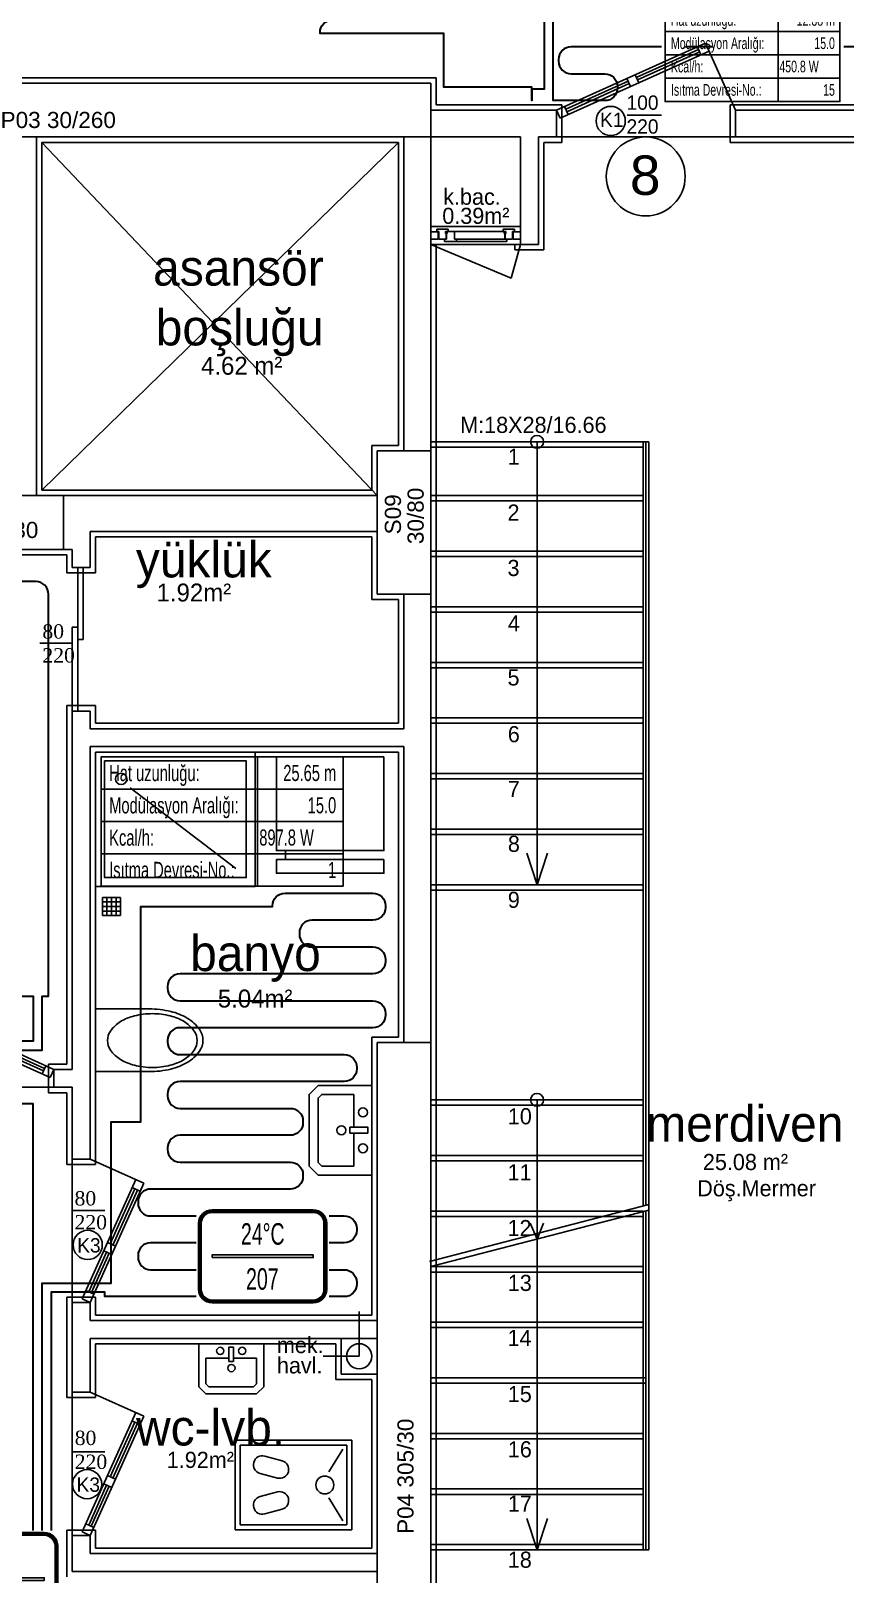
# Model space of a CAD drawing. Header units: centimetres. Extents: x 252602 to 265542, y -444050 to -441150.
# Drawn here: x 257305 to 257759, y -442857 to -441997 of the extents above; entities that cross this region are included whole.
import ezdxf
from ezdxf.enums import TextEntityAlignment as Align

# ---------------------------------------------------------------- set-up
doc = ezdxf.new("R2010")
doc.units = ezdxf.units.CM
for name, color, linetype in [('ROTAS-ISITMA-ETIKET', 2, 'Continuous'), ('ROTAS-ISITMA-MAHAL-ETIKET', 2, 'Continuous'), ('ROTAS-MIMARI', 8, 'Continuous'), ('ROTAS-MIMARI-YAZI', 8, 'Continuous')]:
    doc.layers.add(name, color=color, linetype=linetype)
doc.layers.add('ROTAS-ISITMA-PEX', color=1, linetype='Continuous', lineweight=30)
doc.styles.add('arial_1_18', font='arial.ttf', dxfattribs={"height": 0.2})
doc.styles.add('ROTAS-YAZI', font='arial.ttf')

# ---------------------------------------------------------------- blocks, each defined once
blk = doc.blocks.new('ROTAS-YI-MAHAL')
at = {"color": 2, "extrusion": (0, 0, -1)}
for points in [[(35.71, -18.44), (35.71, 18.44, 0.414214), (28.21, 25.94), (-28.21, 25.94, 0.414214), (-35.71, 18.44), (-35.71, -18.44, 0.414214), (-28.21, -25.94), (28.21, -25.94, 0.414214)], [(34.21, -18.44), (34.21, 18.44, 0.414214), (28.21, 24.44), (-28.21, 24.44, 0.414214), (-34.21, 18.44), (-34.21, -18.44, 0.414214), (-28.21, -24.44), (28.21, -24.44, 0.414214)]]:
    blk.add_lwpolyline(points, format="xyb", close=True, dxfattribs=at)
at = {"color": 4, "extrusion": (0, 0, -1)}
for points in [[(35.21, -18.44), (35.21, 18.44, 0.414214), (28.21, 25.44), (-28.21, 25.44, 0.414214), (-35.21, 18.44), (-35.21, -18.44, 0.414214), (-28.21, -25.44), (28.21, -25.44, 0.414214)], [(34.71, -18.44), (34.71, 18.44, 0.414214), (28.21, 24.94), (-28.21, 24.94, 0.414214), (-34.71, 18.44), (-34.71, -18.44, 0.414214), (-28.21, -24.94), (28.21, -24.94, 0.414214)]]:
    blk.add_lwpolyline(points, format="xyb", close=True, dxfattribs=at)
at = {"color": 2, "extrusion": (0, 0, -1)}
blk.add_lwpolyline([(28.21, -0.75), (-28.21, -0.75), (-28.21, 0.75), (28.21, 0.75)], close=True, dxfattribs=at)
at = {"color": 4, "style": 'ROTAS-YAZI', "width": 0.65}
blk.add_attdef('DERECE', (-12.12, 6.47), '', height=12, dxfattribs=at)
at = {"color": 2, "style": 'ROTAS-YAZI', "width": 0.65, "flags": 1}
for tag in ['ALAN', 'MAHAL']:
    blk.add_attdef(tag, (0, 0), '', height=5, dxfattribs=at)
at = {"color": 1, "style": 'ROTAS-YAZI', "width": 0.65}
blk.add_attdef('NO', (-9.26, -18.64), '', height=12, dxfattribs=at)
blk = doc.blocks.new('ROTAS-YI-ETIKET')
at = {"color": 2}
for p, q in [((96.87, 0), (96.87, -80)), ((0, -20), (150, -20)), ((0, -40), (150, -40)), ((0, -60), (150, -60))]:
    blk.add_line(p, q, dxfattribs=at)
at = {"color": 2, "extrusion": (0, 0, -1)}
blk.add_lwpolyline([(-150, 0), (-150, -80), (0, -80), (0, 0)], close=True, dxfattribs=at)
at = {"color": 2, "style": 'ROTAS-YAZI', "width": 0.65}
for s, p in [('Hat uzunluğu:', (5, -10)), ('Modülasyon Aralığı:', (5, -30)), ('Kcal/h:', (5, -50)), ('Isıtma Devresi-No.:', (5, -70))]:
    blk.add_text(s, height=10, dxfattribs=at).set_placement(p, align=Align.MIDDLE_LEFT)
at = {"color": 2, "style": 'ROTAS-YAZI', "width": 0.65, "flags": 1}
for tag in ['ALAN', 'NO', 'DERECE', 'BORU', 'MAHAL']:
    blk.add_attdef(tag, (0, 0), '', height=5, dxfattribs=at)
at = {"color": 2, "style": 'ROTAS-YAZI', "width": 0.65}
for tag, p in [('UZ', (145.7, -14.93)), ('AR', (145.7, -34.94)), ('NO1', (145.7, -75.02))]:
    blk.add_attdef(tag, text='', height=10, dxfattribs=at).set_placement(p, align=Align.RIGHT)
blk.add_attdef('YER', (98.01, -54.93), '', height=10, dxfattribs=at)

msp = doc.modelspace()

# ---------------------------------------------------------------- linework, layer by layer
at = {"layer": 'ROTAS-ISITMA-PEX'}
for points in [[(257461, -441894), (257461, -441989), (257591, -441989), (257591, -442029), (257584.11, -442029), (257584.11, -442035.5), (257584.11, -442028), (257535.11, -442028), (257535.11, -441998), (257466, -441998), (257466, -441997.5, -0.414214), (257473, -441990.5), (257766.89, -441990.5, -0.414214)], [(257766.89, -442005.5), (257606.11, -442005.5, 0.414214), (257599.11, -442012.5), (257599.11, -442013.5, 0.414214), (257606.11, -442020.5), (257624.89, -442020.5, -0.414214), (257631.89, -442027.5), (257631.89, -442028.5, -0.414214), (257624.89, -442035.5), (257599.11, -442035.5), (257596, -442035.5), (257596, -441984), (257466, -441984), (257466, -441894)], [(257251, -442565), (257311, -442565), (257311, -442535), (257314.58, -442535), (257314.58, -442528.75), (257314.58, -442310.75, 0.414214), (257307.58, -442303.75), (256886.5, -442303.75, 0.414214)], [(257311, -442890), (257311, -442695), (257349.5, -442695), (257349.5, -442687.5), (257349.5, -442605), (257365.96, -442605), (257365.96, -442485), (257439.5, -442485), (257439.5, -442484.5, -0.414214), (257446.5, -442477.5), (257495.5, -442477.5, -0.414214), (257502.5, -442484.5), (257502.5, -442485.5, -0.414214), (257495.5, -442492.5), (257461.5, -442492.5, 0.414214), (257454.5, -442499.5), (257454.5, -442500.5, 0.414214), (257461.5, -442507.5), (257495.5, -442507.5, -0.414214), (257502.5, -442514.5), (257502.5, -442515.5, -0.414214), (257495.5, -442522.5), (257387.96, -442522.5, 0.414214), (257380.96, -442529.5), (257380.96, -442530.5, 0.414214), (257387.96, -442537.5), (257495.5, -442537.5, -0.414214), (257502.5, -442544.5), (257502.5, -442545.5, -0.414214), (257495.5, -442552.5), (257387.96, -442552.5, 0.414214), (257380.96, -442559.5), (257380.96, -442560.5, 0.414214), (257387.96, -442567.5), (257479.5, -442567.5, -0.414214), (257486.5, -442574.5), (257486.5, -442575.5, -0.414214), (257479.5, -442582.5), (257387.96, -442582.5, 0.414214), (257380.96, -442589.5), (257380.96, -442590.5, 0.414214), (257387.96, -442597.5), (257449.5, -442597.5, -0.414214), (257456.5, -442604.5), (257456.5, -442605.5, -0.414214), (257449.5, -442612.5), (257387.96, -442612.5, 0.414214), (257380.96, -442619.5), (257380.96, -442620.5, 0.414214), (257387.96, -442627.5), (257449.5, -442627.5, -0.414214), (257456.5, -442634.5), (257456.5, -442635.5, -0.414214), (257449.5, -442642.5), (257371.5, -442642.5, 0.414214), (257364.5, -442649.5), (257364.5, -442650.5, 0.414214), (257371.5, -442657.5), (257479.5, -442657.5, -0.414214), (257486.5, -442664.5), (257486.5, -442665.5, -0.414214), (257479.5, -442672.5), (257371.5, -442672.5, 0.414214), (257364.5, -442679.5), (257364.5, -442680.5, 0.414214), (257371.5, -442687.5), (257479.5, -442687.5, -0.414214), (257486.5, -442694.5), (257486.5, -442695.5, -0.414214), (257479.5, -442702.5), (257364.5, -442702.5), (257346, -442702.5), (257346, -442700), (257316, -442700), (257316, -442885)]]:
    msp.add_lwpolyline(points, format="xyb", dxfattribs=at)
for points in [[(257299.58, -442535), (257306, -442535), (257306, -442560), (257246, -442560)], [(257306, -442895), (257306, -442595), (257251, -442595)]]:
    msp.add_lwpolyline(points, dxfattribs=at)
at = {"layer": 'ROTAS-MIMARI', "ltscale": 0.03}
for p, q in [((257597.82, -442040.76), (257681.03, -442003.38)), ((257599.87, -442045.32), (257683.08, -442007.94)), ((257642.37, -442022.53), (257677.13, -442006.91)), ((257643.02, -442023.97), (257677.78, -442008.35)), ((257678.51, -442009.99), (257676.47, -442005.43)), ((257697.82, -442040.76), (257681.03, -442003.38)), ((257330.82, -442022.76), (257285.82, -442022.76)), ((257494.82, -442022.76), (257330.82, -442022.76)), ((257530.82, -442022.76), (257494.82, -442022.76)), ((257530.82, -442037.76), (257530.82, -442022.76)), ((257603.05, -442040.2), (257637.81, -442024.58)), ((257603.7, -442041.64), (257638.46, -442026.02)), ((257637.15, -442023.1), (257639.19, -442027.66)), ((257641.71, -442021.05), (257643.76, -442025.61)), ((257527.82, -442040.76), (257597.82, -442040.76)), ((257600.82, -442037.76), (257530.82, -442037.76)), ((257597.82, -442055.76), (257597.82, -442040.76)), ((257597.82, -442040.76), (257599.87, -442045.32)), ((257600.82, -442058.76), (257600.82, -442037.76)), ((257602.39, -442038.71), (257604.44, -442043.28)), ((257656.56, -442043.56), (257637.24, -442043.56)), ((257764.82, -442037.76), (257694.82, -442037.76)), ((257694.82, -442037.76), (257694.82, -442058.76)), ((257697.82, -442040.76), (257767.82, -442040.76)), ((257697.82, -442055.76), (257697.82, -442040.76)), ((257307.82, -442255.76), (257307.82, -442055.76)), ((257310.82, -442252.76), (257310.82, -442058.76)), ((257310.82, -442058.76), (257327.82, -442058.76)), ((257310.82, -442058.76), (257497.82, -442255.76)), ((257310.82, -442252.76), (257509.82, -442058.76)), ((257327.82, -442058.76), (257497.82, -442058.76)), ((257497.82, -442058.76), (257509.82, -442058.76)), ((257509.82, -442058.76), (257509.82, -442227.76)), ((257512.82, -442230.76), (257512.82, -442055.76)), ((257527.82, -442055.76), (257577.82, -442055.76)), ((257527.82, -442230.76), (257527.82, -442055.76)), ((257577.82, -442055.73), (257577.82, -442115.73)), ((257587.82, -442055.76), (257597.82, -442055.76)), ((257587.82, -442055.76), (257587.82, -442115.73)), ((257590.82, -442058.76), (257600.82, -442058.76)), ((257590.82, -442058.76), (257590.82, -442118.73)), ((257597.82, -442055.76), (257697.82, -442055.76)), ((257694.82, -442058.76), (257769.82, -442058.76)), ((257697.82, -442055.76), (257767.82, -442055.76)), ((257527.82, -442105.73), (257577.82, -442105.73)), ((257527.82, -442105.73), (257527.82, -442115.73)), ((257531.82, -442108.73), (257527.82, -442108.73)), ((257527.82, -442108.73), (257527.82, -442112.73)), ((257527.82, -442112.73), (257531.82, -442112.73)), ((257531.12, -442107.13), (257531.12, -442108.53)), ((257537.52, -442107.13), (257531.12, -442107.13)), ((257532.32, -442108.53), (257531.12, -442108.53)), ((257531.82, -442112.73), (257531.82, -442108.73)), ((257532.32, -442108.53), (257532.32, -442112.73)), ((257536.32, -442112.73), (257532.32, -442112.73)), ((257535.42, -442112.73), (257536.62, -442112.73)), ((257535.42, -442112.73), (257535.42, -442114.13)), ((257536.02, -442108.53), (257536.02, -442109.53)), ((257537.52, -442108.53), (257536.02, -442108.53)), ((257536.32, -442109.53), (257536.02, -442109.53)), ((257536.32, -442109.53), (257536.32, -442112.73)), ((257536.62, -442108.53), (257541.02, -442108.53)), ((257536.62, -442108.53), (257536.62, -442109.03)), ((257536.92, -442109.03), (257536.62, -442109.03)), ((257536.92, -442109.53), (257536.62, -442109.53)), ((257536.62, -442109.53), (257536.62, -442112.73)), ((257536.92, -442109.03), (257536.92, -442109.53)), ((257537.52, -442107.13), (257537.52, -442108.53)), ((257541.02, -442108.53), (257541.02, -442112.73)), ((257541.02, -442108.53), (257569.61, -442108.53)), ((257542.22, -442112.73), (257541.02, -442112.73)), ((257542.22, -442112.73), (257569.01, -442112.73)), ((257542.22, -442112.73), (257542.22, -442114.13)), ((257568.11, -442107.13), (257568.11, -442108.53)), ((257568.11, -442107.13), (257574.51, -442107.13)), ((257568.11, -442108.53), (257569.61, -442108.53)), ((257568.71, -442109.03), (257569.01, -442109.03)), ((257568.71, -442109.03), (257568.71, -442109.53)), ((257568.71, -442109.53), (257569.01, -442109.53)), ((257569.01, -442108.53), (257569.01, -442109.03)), ((257569.01, -442109.53), (257569.01, -442112.73)), ((257570.21, -442112.73), (257569.01, -442112.73)), ((257569.31, -442109.53), (257569.31, -442112.73)), ((257569.31, -442109.53), (257569.61, -442109.53)), ((257569.31, -442112.73), (257573.31, -442112.73)), ((257569.61, -442108.53), (257569.61, -442109.53)), ((257570.21, -442112.73), (257570.21, -442114.13)), ((257573.31, -442108.53), (257573.31, -442112.73)), ((257573.31, -442108.53), (257574.51, -442108.53)), ((257573.82, -442108.73), (257577.82, -442108.73)), ((257573.82, -442112.73), (257573.82, -442108.73)), ((257577.82, -442112.73), (257573.82, -442112.73)), ((257574.51, -442107.13), (257574.51, -442108.53)), ((257577.82, -442108.73), (257577.82, -442105.73)), ((257577.82, -442108.73), (257577.82, -442112.73)), ((257577.82, -442110.73), (257577.82, -442108.73)), ((257577.82, -442108.73), (257577.82, -442115.73)), ((257527.82, -442115.73), (257577.82, -442115.73)), ((257527.82, -442115.73), (257572.54, -442134.53)), ((257530.82, -442230.76), (257530.82, -442115.73)), ((257542.22, -442114.13), (257535.42, -442114.13)), ((257570.21, -442114.13), (257542.22, -442114.13)), ((257572.54, -442134.53), (257577.82, -442115.73)), ((257574.61, -442115.73), (257574.61, -442118.73)), ((257590.82, -442118.73), (257574.61, -442118.73)), ((257577.82, -442115.73), (257587.82, -442115.73)), ((257509.82, -442227.76), (257494.82, -442227.76)), ((257494.82, -442227.76), (257494.82, -442252.76)), ((257527.82, -442225.76), (257646.32, -442225.76)), ((257527.82, -442228.76), (257646.32, -442228.76)), ((257530.82, -442310.76), (257530.82, -442230.76)), ((257587.07, -442225.76), (257587.07, -442472.76)), ((257646.32, -442225.76), (257646.32, -442651.93)), ((257646.32, -442225.76), (257649.32, -442225.76)), ((257647.82, -442225.76), (257647.82, -442651.54)), ((257649.32, -442225.76), (257649.32, -442654.25)), ((257307.82, -442255.76), (257497.82, -442255.76)), ((257494.82, -442252.76), (257310.82, -442252.76)), ((257527.82, -442255.76), (257646.32, -442255.76)), ((257527.82, -442258.76), (257646.32, -442258.76)), ((257337.82, -442275.76), (257497.82, -442275.76)), ((257337.82, -442275.76), (257337.82, -442295.9)), ((257340.82, -442278.76), (257494.82, -442278.76)), ((257340.82, -442278.76), (257340.82, -442298.9)), ((257494.82, -442278.76), (257494.82, -442313.76)), ((257259.82, -442288.76), (257315.82, -442288.76)), ((257315.82, -442288.76), (257324.82, -442288.76)), ((257322.82, -442285.76), (257327.82, -442285.76)), ((257324.82, -442298.9), (257324.82, -442288.76)), ((257327.82, -442285.76), (257327.82, -442295.9)), ((257527.82, -442286.76), (257646.32, -442286.76)), ((257527.82, -442289.76), (257646.32, -442289.76)), ((257340.82, -442298.9), (257324.82, -442298.9)), ((257337.82, -442295.9), (257327.82, -442295.9)), ((257330.82, -442336.05), (257330.82, -442296.05)), ((257333.82, -442296.05), (257333.82, -442336.05)), ((257512.82, -442310.76), (257512.82, -442385.76)), ((257527.82, -442310.76), (257527.82, -442560.76)), ((257530.82, -442525.76), (257530.82, -442310.76)), ((257494.82, -442313.76), (257509.82, -442313.76)), ((257509.82, -442313.76), (257509.82, -442382.76)), ((257527.82, -442317.76), (257646.32, -442317.76)), ((257527.82, -442320.76), (257646.32, -442320.76)), ((257327.82, -442375.9), (257327.82, -442329.08)), ((257327.82, -442329.08), (257330.82, -442329.08)), ((257330.82, -442329.08), (257330.82, -442375.9)), ((257333.82, -442336.05), (257330.82, -442336.05)), ((257327.82, -442338.06), (257309.71, -442338.06)), ((257527.82, -442348.76), (257646.32, -442348.76)), ((257527.82, -442351.76), (257646.32, -442351.76)), ((257324.82, -442572.76), (257324.82, -442372.9)), ((257324.82, -442372.9), (257340.82, -442372.9)), ((257327.82, -442375.9), (257327.82, -442575.76)), ((257337.82, -442375.9), (257327.82, -442375.9)), ((257330.82, -442375.9), (257327.82, -442375.9)), ((257337.82, -442375.9), (257337.82, -442385.76)), ((257340.82, -442372.9), (257340.82, -442382.76)), ((257512.82, -442385.76), (257337.82, -442385.76)), ((257340.82, -442382.76), (257509.82, -442382.76)), ((257527.82, -442379.76), (257646.32, -442379.76)), ((257527.82, -442382.76), (257646.32, -442382.76)), ((257512.82, -442395.76), (257337.82, -442395.76)), ((257337.82, -442395.76), (257337.82, -442625.76)), ((257512.82, -442395.76), (257512.82, -442560.76)), ((257509.82, -442398.76), (257340.82, -442398.76)), ((257340.82, -442398.76), (257340.82, -442628.76)), ((257429.82, -442468.76), (257429.82, -442398.76)), ((257509.82, -442398.76), (257509.82, -442557.76)), ((257527.82, -442410.76), (257646.32, -442410.76)), ((257527.82, -442413.76), (257646.32, -442413.76)), ((257527.82, -442441.76), (257646.32, -442441.76)), ((257527.82, -442444.76), (257646.32, -442444.76)), ((257587.07, -442472.76), (257581.34, -442455.24)), ((257587.07, -442472.76), (257592.81, -442455.24)), ((257527.82, -442472.76), (257646.32, -442472.76)), ((257354.63, -442479.9), (257344.63, -442479.9)), ((257344.63, -442479.9), (257344.63, -442489.9)), ((257344.63, -442482.37), (257354.63, -442482.37)), ((257347.09, -442479.9), (257347.09, -442489.9)), ((257349.71, -442479.9), (257349.71, -442489.9)), ((257352.33, -442479.9), (257352.33, -442489.9)), ((257354.63, -442489.9), (257354.63, -442479.9)), ((257527.82, -442475.76), (257646.32, -442475.76)), ((257344.63, -442484.9), (257354.63, -442484.9)), ((257344.63, -442487.43), (257354.63, -442487.43)), ((257344.63, -442489.9), (257354.63, -442489.9)), ((257530.82, -442585.76), (257530.82, -442525.76)), ((257317.58, -442575.76), (257242.7, -442542.12)), ((257370.7, -442542.02), (257340.77, -442542.02)), ((257340.77, -442542.02), (257340.77, -442577.06)), ((257315.53, -442580.32), (257240.65, -442546.68)), ((257494.82, -442557.76), (257494.82, -442712.76)), ((257509.82, -442557.76), (257494.82, -442557.76)), ((257311.7, -442576.64), (257281.1, -442562.89)), ((257312.35, -442575.2), (257281.75, -442561.45)), ((257313.02, -442573.71), (257310.97, -442578.28)), ((257324.82, -442572.76), (257314.58, -442572.76)), ((257314.58, -442572.76), (257314.58, -442588.76)), ((257317.58, -442575.76), (257315.53, -442580.32)), ((257317.58, -442575.76), (257327.82, -442575.76)), ((257317.58, -442585.76), (257317.58, -442575.76)), ((257370.7, -442577.02), (257340.81, -442577.02)), ((257317.58, -442585.76), (257227.58, -442585.76)), ((257317.58, -442585.76), (257327.82, -442585.76)), ((257327.82, -442585.76), (257327.82, -442625.76)), ((257530.82, -442810.76), (257530.82, -442585.76)), ((257314.58, -442588.76), (257324.82, -442588.76)), ((257324.82, -442628.76), (257324.82, -442588.76)), ((257527.82, -442592.76), (257646.32, -442592.76)), ((257587.07, -442592.76), (257587.07, -442670.4)), ((257527.82, -442595.76), (257646.32, -442595.76)), ((257340.82, -442628.76), (257324.82, -442628.76)), ((257337.82, -442625.76), (257327.82, -442625.76)), ((257327.82, -442705.76), (257327.82, -442625.76)), ((257337.82, -442625.76), (257367.73, -442639.2)), ((257527.82, -442623.76), (257646.32, -442623.76)), ((257527.82, -442626.76), (257646.32, -442626.76)), ((257333.26, -442703.71), (257363.17, -442637.15)), ((257337.82, -442705.76), (257367.73, -442639.2)), ((257349.01, -442673.05), (257362.76, -442642.45)), ((257350.45, -442673.7), (257364.2, -442643.1)), ((257361.12, -442641.71), (257365.68, -442643.76)), ((257345.94, -442654.51), (257327.82, -442654.51)), ((257527.07, -442682.86), (257649.32, -442651.15)), ((257527.82, -442685.76), (257649.32, -442654.25)), ((257527.82, -442654.76), (257646.32, -442654.76)), ((257646.32, -442654.76), (257646.32, -442843.76)), ((257647.82, -442654.64), (257647.82, -442843.76)), ((257649.32, -442654.25), (257649.32, -442843.76)), ((257527.82, -442657.76), (257646.32, -442657.76)), ((257587.07, -442670.4), (257583.21, -442661.49)), ((257587.07, -442670.4), (257590.72, -442661.43)), ((257351.93, -442674.36), (257347.37, -442672.31)), ((257587.07, -442670.4), (257587.07, -442843.76)), ((257336.95, -442699.89), (257346.96, -442677.61)), ((257338.39, -442700.54), (257348.4, -442678.26)), ((257349.89, -442678.92), (257345.32, -442676.87)), ((257527.82, -442685.76), (257646.32, -442685.76)), ((257527.82, -442688.76), (257646.32, -442688.76)), ((257324.82, -442758.76), (257324.82, -442702.76)), ((257324.82, -442702.76), (257340.82, -442702.76)), ((257327.82, -442705.76), (257327.82, -442755.76)), ((257337.82, -442705.76), (257327.82, -442705.76)), ((257337.82, -442705.76), (257333.26, -442703.71)), ((257339.87, -442701.2), (257335.31, -442699.15)), ((257337.82, -442705.76), (257337.82, -442715.76)), ((257340.82, -442702.76), (257340.82, -442712.76)), ((257340.82, -442712.76), (257494.82, -442712.76)), ((257487.82, -442735.76), (257487.82, -442710.76)), ((257497.82, -442715.76), (257337.82, -442715.76)), ((257527.82, -442716.76), (257646.32, -442716.76)), ((257527.82, -442719.76), (257646.32, -442719.76)), ((257497.82, -442725.76), (257337.82, -442725.76)), ((257337.82, -442725.76), (257337.82, -442755.76)), ((257474.82, -442728.76), (257340.82, -442728.76)), ((257340.82, -442728.76), (257340.82, -442758.76)), ((257398.34, -442728.76), (257434.6, -442728.76)), ((257398.34, -442752.76), (257398.34, -442728.76)), ((257415.13, -442738.59), (257415.13, -442730.59)), ((257415.13, -442730.59), (257417.81, -442730.59)), ((257417.81, -442730.59), (257417.81, -442738.59)), ((257434.6, -442728.76), (257434.6, -442752.76)), ((257474.82, -442728.76), (257474.82, -442748.76)), ((257477.82, -442725.76), (257497.82, -442725.76)), ((257477.82, -442745.76), (257477.82, -442725.76)), ((257497.82, -442725.76), (257497.82, -442745.76)), ((257415.13, -442736.76), (257402.34, -442736.76)), ((257402.34, -442751.11), (257402.34, -442736.76)), ((257417.81, -442738.59), (257415.13, -442738.59)), ((257430.6, -442736.76), (257417.81, -442736.76)), ((257430.6, -442736.76), (257430.6, -442751.11)), ((257467.82, -442735.76), (257487.82, -442735.76)), ((257494.82, -442748.76), (257474.82, -442748.76)), ((257497.82, -442745.76), (257477.82, -442745.76)), ((257494.82, -442748.76), (257494.82, -442787.76)), ((257527.82, -442747.76), (257647.82, -442747.76)), ((257337.82, -442755.76), (257327.82, -442755.76)), ((257327.82, -442835.76), (257327.82, -442755.76)), ((257337.82, -442755.76), (257367.73, -442769.2)), ((257402.34, -442756.76), (257398.34, -442752.76)), ((257403.99, -442752.76), (257402.34, -442751.11)), ((257430.6, -442756.76), (257402.34, -442756.76)), ((257428.94, -442752.76), (257403.99, -442752.76)), ((257430.6, -442751.11), (257428.94, -442752.76)), ((257434.6, -442752.76), (257430.6, -442756.76)), ((257527.82, -442750.76), (257647.82, -442750.76)), ((257340.82, -442758.76), (257324.82, -442758.76)), ((257333.26, -442833.71), (257363.17, -442767.15)), ((257337.82, -442835.76), (257367.73, -442769.2)), ((257349.01, -442803.05), (257362.76, -442772.45)), ((257350.45, -442803.7), (257364.2, -442773.1)), ((257361.12, -442771.71), (257365.68, -442773.76)), ((257418.67, -442782.54), (257418.67, -442832.54)), ((257483.67, -442782.54), (257418.67, -442782.54)), ((257483.67, -442832.54), (257483.67, -442782.54)), ((257527.82, -442778.76), (257646.32, -442778.76)), ((257527.82, -442781.76), (257646.32, -442781.76)), ((257345.96, -442789.14), (257327.85, -442789.14)), ((257421.46, -442785.32), (257421.46, -442829.76)), ((257480.89, -442785.32), (257421.46, -442785.32)), ((257444.8, -442794.01), (257435.14, -442791.42)), ((257478.67, -442787.54), (257470.9, -442800.29)), ((257480.89, -442829.76), (257480.89, -442785.32)), ((257494.82, -442787.76), (257494.82, -442842.74)), ((257432.55, -442801.08), (257442.21, -442803.66)), ((257336.95, -442829.89), (257346.96, -442807.61)), ((257338.39, -442830.54), (257348.4, -442808.26)), ((257349.89, -442808.92), (257345.32, -442806.87)), ((257351.93, -442804.36), (257347.37, -442802.31)), ((257527.82, -442809.76), (257646.32, -442809.76)), ((257432.55, -442814.01), (257442.21, -442811.42)), ((257478.67, -442827.54), (257470.9, -442814.72)), ((257527.82, -442812.76), (257646.32, -442812.76)), ((257530.82, -442865.76), (257530.82, -442810.76)), ((257444.8, -442821.08), (257435.14, -442823.66)), ((257587.07, -442843.76), (257581.34, -442826.24)), ((257587.07, -442843.76), (257592.81, -442826.24)), ((257324.82, -442858.76), (257324.82, -442832.76)), ((257324.82, -442832.76), (257340.82, -442832.76)), ((257327.82, -442835.76), (257327.82, -442855.76)), ((257337.82, -442835.76), (257327.82, -442835.76)), ((257337.82, -442835.76), (257333.26, -442833.71)), ((257339.87, -442831.2), (257335.31, -442829.15)), ((257337.82, -442835.76), (257337.82, -442845.76)), ((257340.82, -442832.76), (257340.82, -442842.76)), ((257418.67, -442832.54), (257483.67, -442832.54)), ((257421.46, -442829.76), (257480.89, -442829.76)), ((257340.82, -442842.74), (257494.82, -442842.74)), ((257527.82, -442840.76), (257646.32, -442840.76)), ((257527.82, -442843.76), (257647.82, -442843.76)), ((257646.32, -442843.76), (257649.32, -442843.76)), ((257646.32, -442843.76), (257649.32, -442843.76)), ((257497.82, -442845.74), (257337.82, -442845.74)), ((257497.82, -442855.74), (257327.82, -442855.74))]:
    msp.add_line(p, q, dxfattribs=at)
for points in [[(257267.82, -442025.76), (257527.82, -442025.76)], [(257527.82, -442055.76), (257527.82, -442025.76)], [(257267.82, -442055.76), (257527.82, -442055.76)], [(257497.82, -442310.76), (257497.82, -442230.76)], [(257497.82, -442230.76), (257527.82, -442230.76)], [(257527.82, -442230.76), (257527.82, -442310.76)], [(257262.82, -442255.76), (257322.82, -442255.76)], [(257322.82, -442255.76), (257322.82, -442285.76)], [(257322.82, -442285.76), (257262.82, -442285.76)], [(257527.82, -442310.76), (257497.82, -442310.76)], [(257501.66, -442401.39), (257441.66, -442401.39), (257441.66, -442453.74), (257501.66, -442453.74), (257501.66, -442401.39)], [(257419.09, -442463.76), (257360.09, -442418.76)], [(257446.66, -442453.74), (257446.66, -442458.74)], [(257501.66, -442458.74), (257441.66, -442458.74), (257441.66, -442466.39), (257501.66, -442466.39), (257501.66, -442458.74)], [(257527.82, -442560.76), (257497.82, -442560.76)], [(257497.82, -442865.76), (257497.82, -442560.76)], [(257527.82, -442865.76), (257527.82, -442560.76)], [(257484.92, -442629.73), (257466.99, -442629.73), (257464.92, -442627.65), (257464.92, -442591.8), (257466.99, -442589.73), (257484.92, -442589.73)], [(257484.92, -442607.92), (257484.92, -442589.73)], [(257484.92, -442629.73), (257484.92, -442611.27)]]:
    msp.add_lwpolyline(points, dxfattribs=at)
for points in [[(257340.82, -442398.76), (257429.82, -442398.76), (257429.82, -442473.76), (257340.82, -442473.76)], [(257345.82, -442403.76), (257424.82, -442403.76), (257424.82, -442468.76), (257345.82, -442468.76)], [(257494.92, -442584.73), (257494.92, -442634.73), (257464.92, -442634.73), (257459.92, -442629.73), (257459.92, -442589.73), (257464.92, -442584.73)], [(257492.64, -442611.27), (257482.64, -442611.27), (257482.64, -442607.92), (257492.64, -442607.92)]]:
    msp.add_lwpolyline(points, close=True, dxfattribs=at)
for centre, radius in [((257628.15, -442046.82), 8.14), ((257647.67, -442077.76), 22), ((257587.07, -442225.76), 3.6), ((257355.09, -442413.76), 3.16), ((257587.07, -442592.76), 3.6), ((257489.92, -442599.73), 2.52), ((257477.96, -442609.73), 2.52), ((257489.92, -442619.73), 2.52), ((257336.42, -442673.64), 8.14), ((257410.34, -442732.76), 2.02), ((257422.6, -442732.76), 2.02), ((257487.82, -442735.76), 7), ((257416.57, -442742.33), 2.02), ((257336.08, -442807.1), 8.14), ((257468.67, -442807.54), 5)]:
    msp.add_circle(centre, radius, dxfattribs=at)
for centre, radius, start, end in [((257370.7, -442593.28), 51.26, 76.41629, 90), ((257364.25, -442564.86), 18.4, 120.96376, 145.38051), ((257369.21, -442573.12), 28.03, 103.95685, 120.96376), ((257372.46, -442586.21), 41.53, 90, 103.95685), ((257372.46, -442586.21), 41.53, 76.04315, 90), ((257375.71, -442573.12), 28.03, 59.03624, 76.04315), ((257374.73, -442576.61), 34.11, 59.74356, 76.41629), ((257380.67, -442564.86), 18.4, 34.61949, 59.03624), ((257380.86, -442566.1), 21.94, 35.37781, 59.74356), ((257356.76, -442559.69), 9.3, 145.38051, 180), ((257356.76, -442559.69), 9.3, 180, 214.61949), ((257388.16, -442559.69), 9.3, 360, 34.61949), ((257388.16, -442559.69), 9.3, 325.38051, 360), ((257390.12, -442559.52), 10.58, 0, 35.37781), ((257390.12, -442559.52), 10.58, 324.62219, 360), ((257364.25, -442554.51), 18.4, 214.61949, 239.03624), ((257380.67, -442554.51), 18.4, 300.96376, 325.38051), ((257380.86, -442552.95), 21.94, 300.25644, 324.62219), ((257369.21, -442546.25), 28.03, 239.03624, 256.04315), ((257372.46, -442533.16), 41.53, 256.04315, 270), ((257370.7, -442525.76), 51.26, 270, 283.58371), ((257372.46, -442533.16), 41.53, 270, 283.95685), ((257375.71, -442546.25), 28.03, 283.95685, 300.96376), ((257374.73, -442542.44), 34.11, 283.58371, 300.25644), ((257433.84, -442796.25), 5, 75, 165), ((257433.84, -442796.25), 5, 165, 255), ((257443.5, -442798.83), 5, 255, 75), ((257433.84, -442818.83), 5, 105, 195), ((257443.5, -442816.25), 5, 285, 105), ((257433.84, -442818.83), 5, 195, 285)]:
    msp.add_arc(centre, radius, start, end, dxfattribs=at)

# ---------------------------------------------------------------- block references
at = {"layer": 'ROTAS-ISITMA-ETIKET', "xscale": 0.9, "yscale": 0.9}
msp.add_blockref('ROTAS-YI-ETIKET', (257343.91, -442401.5), dxfattribs=at).add_auto_attribs({'UZ': '25.65 m', 'AR': '15.0', 'NO1': '1', 'YER': '897.8 W'})

# ---------------------------------------------------------------- texts
at = {"layer": 'ROTAS-MIMARI-YAZI', "ltscale": 0.03, "style": 'arial_1_18'}
for s, height, p in [('P03 30/260', 9, (257287.82, -442050.76)), ('8', 22, (257638.83, -442088.05)), ('60/30', 9, (257277.45, -442279.42))]:
    msp.add_text(s, height=height, dxfattribs=at).set_placement(p)
at = {"layer": 'ROTAS-MIMARI-YAZI', "ltscale": 0.03}
for s, p in [('M:18X28/16.66', (257544.19, -442220.82)), ('1', (257570.75, -442238.56)), ('2', (257570.59, -442269.72)), ('3', (257570.59, -442300.61)), ('4', (257570.75, -442331.48)), ('5', (257570.59, -442361.67)), ('6', (257570.75, -442393.3)), ('7', (257570.75, -442423.92)), ('8', (257570.78, -442454.45)), ('9', (257570.75, -442485.69)), ('10', (257570.75, -442606.4)), ('11', (257570.59, -442637.72)), ('12', (257570.59, -442668.77)), ('13', (257570.75, -442699.33)), ('14', (257570.59, -442730.01)), ('mek.', (257441.93, -442734.01)), ('havl.', (257441.95, -442745.32)), ('15', (257570.75, -442761.3)), ('16', (257570.75, -442792.13)), ('17', (257570.78, -442822.42)), ('18', (257570.75, -442853.72))]:
    msp.add_text(s, height=9, dxfattribs=at).set_placement(p)
at = {"layer": 'ROTAS-MIMARI-YAZI', "ltscale": 0.03, "style": 'arial_1_18'}
for s, p in [('S09', (257511.16, -442277.4)), ('30/80', (257523.81, -442282.81)), ('P04 305/30', (257518.15, -442834.83))]:
    msp.add_text(s, height=9, rotation=90, dxfattribs=at).set_placement(p)
at = {"layer": 'ROTAS-MIMARI-YAZI', "ltscale": 0.03}
for s, insert, char_height, width, attachment_point in [('100\\P220', (257654.82, -442032.57), 8, 23.5115, 3), ('K1', (257622.2, -442050.22), 8, 23.8917, 7), ('k.bac.', (257534.71, -442084.57), 9, 163.303, 1), ('0.39m²', (257534.2, -442095.22), 9, 161.3847, 1), ('{\\fTimes New Roman|b0|i0|c162|p18;80\\P220}', (257311.13, -442348.97), 8, 23.5115, 7), ('Döş.Mermer\\P  \\P  ', (257676.42, -442637.54), 9, 163.303, 1)]:
    msp.add_mtext(s, dxfattribs=dict(at, insert=insert, char_height=char_height, width=width, attachment_point=attachment_point))
for s, width, insert, char_height, attachment_point in [('asansör \\Pboşluğu', 237.6489, (257468.03, -442118.65), 20, 3), ('4.62 m²', 64.7169, (257444.97, -442178.37), 10, 3), ('yüklük', 237.6489, (257439.08, -442281.37), 20, 3), ('1.92m²', 64.7169, (257416.45, -442304.81), 10, 3), ('banyo', 237.6489, (257466.42, -442500.92), 20, 3), ('5.04m²', 64.7169, (257450.63, -442531.25), 10, 3), ('merdiven', 237.6489, (257757.95, -442596.02), 20, 3), ('25.08 m²', 213.6032, (257679.56, -442622.9), 9, 1), ('wc-lvb.', 237.6489, (257446.58, -442765.52), 20, 3), ('1.92m²', 64.7169, (257380.53, -442789.04), 9, 1)]:
    msp.add_mtext_dynamic_manual_height_columns(s, width=width, gutter_width=45, heights=[0], dxfattribs=dict(at, insert=insert, char_height=char_height, attachment_point=attachment_point))
at = {"layer": 'ROTAS-MIMARI-YAZI', "ltscale": 0.03, "char_height": 8, "attachment_point": 1, "rotation": 0}
for s, insert, width in [('{\\fTimes New Roman|b0|i0|c162|p18;80\\P220}', (257329.06, -442643.67), 23.5115), ('K3', (257330.53, -442669.88), 23.8917), ('{\\fTimes New Roman|b0|i0|c162|p18;80\\P220}', (257329.16, -442777.26), 23.5115), ('K3', (257330.19, -442803.35), 23.8917)]:
    msp.add_mtext(s, dxfattribs=dict(at, insert=insert, width=width))

# ---------------------------------------------------------------- next in the draw order: wipeouts: each hides what was drawn before it
for points in [[(257656.5, -441982), (257758, -441982), (257758, -442034.76), (257698.42, -442034.76), (257683.76, -442002.15), (257681.03, -442003.38), (257679.8, -442000.64), (257675.24, -442002.69), (257676.47, -442005.43), (257675.24, -442002.69), (257656.5, -442011.11)], [(257397, -442707), (257471, -442707), (257471, -442653), (257397, -442653)], [(257247, -442887), (257321, -442887), (257321, -442833), (257247, -442833)]]:
    msp.add_wipeout(points)

# ---------------------------------------------------------------- next in the draw order: block references
at = {"layer": 'ROTAS-ISITMA-MAHAL-ETIKET'}
for p, values in [((257434, -442680), {'DERECE': '24%%DC', 'NO': '207'}), ((257284, -442860), {'DERECE': '15%%DC', 'NO': '206'})]:
    msp.add_blockref('ROTAS-YI-MAHAL', p, dxfattribs=at).add_auto_attribs(values)

# ---------------------------------------------------------------- next in the draw order: wipeouts: each hides what was drawn before it
msp.add_wipeout([(257656.5, -442038), (257656.5, -442019.88), (257657.73, -442022.62), (257681.57, -442011.91), (257693.19, -442037.76), (257691.82, -442037.76), (257691.82, -442038)])

# ---------------------------------------------------------------- next in the draw order: block references
at = {"layer": 'ROTAS-ISITMA-ETIKET', "xscale": 0.65, "yscale": 0.65}
msp.add_blockref('ROTAS-YI-ETIKET', (257658.5, -441984), dxfattribs=at).add_auto_attribs({'UZ': '12.88 m', 'AR': '15.0', 'NO1': '15', 'YER': '450.8 W'})

doc.saveas('drawing.dxf')
